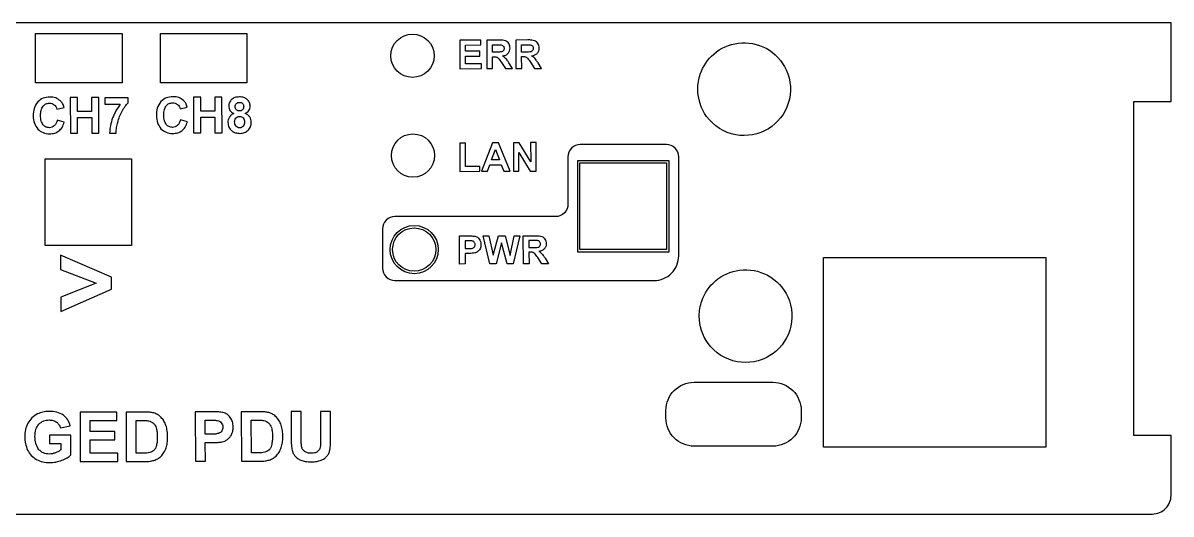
# Model space of a CAD drawing. Header units: millimetres. Extents: x -109 to 103, y 0 to 40.
# Drawn here: x 9.7 to 102.6, y 0.2 to 39.9 of the extents above; entities that cross this region are included whole.
import ezdxf

# ---------------------------------------------------------------- set-up
doc = ezdxf.new("R2010")
doc.units = ezdxf.units.MM
doc.layers.get('0').update_dxf_attribs({"linetype": 'CONTINUOUS'})

msp = doc.modelspace()

# ---------------------------------------------------------------- linework, layer by layer
for p, q in [((48.235, 38.517), (47.255, 38.514)), ((47.255, 38.514), (47.263, 36.21)), ((47.722, 38.126), (48.085, 38.127)), ((47.724, 37.541), (47.722, 38.126)), ((50.59, 38.525), (49.611, 38.522)), ((49.611, 38.522), (49.618, 36.218)), ((50.077, 38.134), (50.44, 38.135)), ((50.079, 37.549), (50.077, 38.134)), ((48.068, 37.542), (47.724, 37.541)), ((47.725, 37.173), (47.819, 37.174)), ((47.728, 36.212), (47.725, 37.173)), ((50.423, 37.55), (50.079, 37.549)), ((50.08, 37.181), (50.175, 37.182)), ((50.084, 36.22), (50.08, 37.181)), ((48.44, 36.715), (48.778, 36.215)), ((49.335, 36.217), (49.052, 36.666)), ((50.795, 36.723), (51.133, 36.223)), ((51.133, 36.223), (51.69, 36.225)), ((51.69, 36.225), (51.407, 36.674)), ((47.263, 36.21), (47.728, 36.212)), ((48.778, 36.215), (49.335, 36.217)), ((49.618, 36.218), (50.084, 36.22)), ((18.24, 33.845), (16.352, 33.84)), ((16.352, 33.84), (16.354, 33.327)), ((18.241, 33.444), (18.24, 33.845)), ((12.489, 32.936), (13.064, 33.076)), ((16.354, 33.327), (17.609, 33.33)), ((22.455, 32.963), (23.03, 33.102)), ((13.075, 31.869), (12.511, 32.047)), ((23.042, 31.896), (22.477, 32.073)), ((16.748, 31), (17.28, 31.002)), ((45.047, 22.681), (45.782, 22.683)), ((45.055, 20.413), (45.047, 22.681)), ((45.728, 22.299), (45.507, 22.299)), ((45.507, 22.299), (45.509, 21.655)), ((50.213, 22.698), (51.177, 22.701)), ((50.221, 20.43), (50.213, 22.698)), ((51.03, 22.317), (50.673, 22.316)), ((50.673, 22.316), (50.675, 21.741)), ((45.509, 21.655), (45.759, 21.656)), ((50.675, 21.741), (51.013, 21.742)), ((50.769, 21.379), (50.676, 21.379)), ((50.676, 21.379), (50.679, 20.432)), ((45.809, 21.271), (45.51, 21.27)), ((45.51, 21.27), (45.513, 20.414)), ((51.712, 20.435), (51.38, 20.928)), ((52.26, 20.437), (51.712, 20.435)), ((51.982, 20.879), (52.26, 20.437)), ((45.513, 20.414), (45.055, 20.413)), ((50.679, 20.432), (50.221, 20.43)), ((19.56, 8.448), (18.084, 8.444)), ((18.084, 8.444), (18.095, 4.444)), ((24.97, 8.464), (23.674, 8.46)), ((23.674, 8.46), (23.686, 4.46)), ((28.875, 8.475), (27.399, 8.471)), ((27.399, 8.471), (27.41, 4.471)), ((32.239, 8.485), (31.431, 8.482)), ((31.431, 8.482), (31.438, 6.349)), ((32.245, 6.318), (32.239, 8.485)), ((34.621, 8.491), (33.813, 8.489)), ((33.813, 8.489), (33.82, 6.276)), ((34.627, 6.391), (34.621, 8.491)), ((18.893, 7.769), (19.256, 7.77)), ((18.901, 5.12), (18.893, 7.769)), ((24.484, 7.785), (24.874, 7.787)), ((24.487, 6.65), (24.484, 7.785)), ((28.208, 7.796), (28.571, 7.797)), ((28.216, 5.147), (28.208, 7.796)), ((13.62, 6.575), (11.879, 6.57)), ((11.879, 6.57), (11.881, 5.896)), ((12.764, 7.17), (13.566, 7.323)), ((13.624, 4.982), (13.62, 6.575)), ((24.929, 6.652), (24.487, 6.65)), ((11.881, 5.896), (12.806, 5.899)), ((12.806, 5.899), (12.807, 5.391)), ((24.489, 5.971), (25.016, 5.972)), ((24.494, 4.462), (24.489, 5.971)), ((19.504, 5.122), (18.901, 5.12)), ((28.819, 5.149), (28.216, 5.147)), ((18.095, 4.444), (19.615, 4.448)), ((23.686, 4.46), (24.494, 4.462)), ((27.41, 4.471), (28.93, 4.475))]:
    msp.add_line(p, q)
for points in [[(-105.596, 32.55), (-105.596, 7.55), (-105.596, 6.55), (-108.596, 6.55), (-108.596, 1.7, 0.414214), (-107.096, 0.2), (101.118, 0.2, 0.414214), (102.618, 1.7), (102.618, 6.55), (99.618, 6.55), (99.618, 7.55), (99.618, 32.55), (99.618, 33.55), (102.618, 33.55), (102.618, 39.9), (-108.596, 39.9), (-108.596, 33.55), (-105.596, 33.55)], [(38.829, 20.08, 0.414214), (39.829, 19.08), (60.79, 19.08, 0.414214), (62.79, 21.08), (62.79, 29.08, 0.414214), (61.79, 30.08), (54.829, 30.08, 0.414214), (53.829, 29.08), (53.829, 25.247, -0.414214), (52.829, 24.247), (39.829, 24.247, 0.414214), (38.829, 23.247)], [(61.753, 7.968), (61.753, 8.568, -0.414214), (64.033, 10.848), (70.413, 10.848, -0.414214), (72.693, 8.568), (72.693, 7.968, -0.414214), (70.413, 5.688), (64.033, 5.688, -0.414214)]]:
    msp.add_lwpolyline(points, format="xyb", close=True)
for points in [[(10.761, 35.053), (10.761, 39.053), (17.761, 39.053), (17.761, 35.053)], [(20.861, 35.053), (20.861, 39.053), (27.861, 39.053), (27.861, 35.053)], [(45.548, 36.592), (45.546, 37.22), (46.702, 37.223), (46.701, 37.612), (45.544, 37.608), (45.543, 38.119), (46.786, 38.123), (46.785, 38.512), (45.076, 38.507), (45.084, 36.203), (46.836, 36.209), (46.835, 36.597)], [(13.57, 33.871), (13.579, 30.991), (14.16, 30.992), (14.157, 32.252), (15.296, 32.255), (15.3, 30.996), (15.881, 30.997), (15.873, 33.877), (15.291, 33.876), (15.295, 32.742), (14.155, 32.739), (14.152, 33.872)], [(24.118, 33.899), (23.537, 33.897), (23.545, 31.017), (24.127, 31.019), (24.123, 32.278), (25.263, 32.282), (25.266, 31.022), (25.848, 31.024), (25.839, 33.904), (25.258, 33.902), (25.261, 32.769), (24.122, 32.766)], [(45.078, 27.902), (46.7, 27.908), (46.699, 28.296), (45.542, 28.292), (45.536, 30.189), (45.071, 30.187)], [(48.21, 30.217), (47.718, 30.215), (46.829, 27.908), (47.322, 27.91), (47.511, 28.434), (48.431, 28.437), (48.634, 27.914), (49.14, 27.916)], [(49.85, 29.421), (50.784, 27.921), (51.251, 27.923), (51.243, 30.227), (50.811, 30.226), (50.816, 28.687), (49.868, 30.222), (49.415, 30.221), (49.423, 27.917), (49.855, 27.918)], [(18.53, 28.91), (18.53, 21.91), (11.53, 21.91), (11.53, 28.91)], [(48.281, 28.825), (47.652, 28.822), (47.96, 29.678)], [(54.629, 21.38), (54.629, 28.78), (61.99, 28.78), (61.99, 21.38)], [(61.79, 28.58), (61.79, 21.58), (54.79, 21.58), (54.79, 28.58)], [(47.52, 20.421), (46.971, 22.687), (47.44, 22.689), (47.787, 21.132), (48.197, 22.691), (48.741, 22.693), (49.144, 21.11), (49.487, 22.696), (49.948, 22.697), (49.405, 20.427), (48.919, 20.426), (48.462, 22.12), (48.017, 20.423)], [(16.904, 18.371), (16.901, 19.353), (12.778, 21.12), (12.782, 19.97), (15.658, 18.862), (12.789, 17.723), (12.793, 16.565)], [(74.5, 5.605), (74.5, 20.94), (92.482, 20.94), (92.482, 5.605)], [(15.177, 5.109), (15.173, 6.198), (17.182, 6.204), (17.18, 6.877), (15.171, 6.872), (15.169, 7.758), (17.327, 7.765), (17.325, 8.441), (14.359, 8.433), (14.371, 4.433), (17.413, 4.442), (17.411, 5.116)]]:
    msp.add_lwpolyline(points, close=True)
for centre, radius in [((41.25, 37.25), 1.75), ((41.29, 29.18), 1.75), ((41.39, 21.58), 1.95), ((41.39, 21.58), 1.75)]:
    msp.add_circle(centre, radius)
for points, knots in [([(48.085, 38.127), (48.142, 38.128), (48.198, 38.128), (48.319, 38.126), (48.363, 38.124), (48.424, 38.12)], [0, 0, 0, 0, 0.02359544, 0.02359544, 0.05032805, 0.05032805, 0.05032805, 0.05032805]), ([(48.771, 38.457), (48.699, 38.475), (48.523, 38.518), (48.341, 38.518), (48.235, 38.517)], [-0.0752787, -0.0752787, -0.0752787, -0.0752787, -0.04433618, 0, 0, 0, 0]), ([(48.424, 38.12), (48.458, 38.113), (48.491, 38.106), (48.55, 38.076), (48.573, 38.055), (48.6, 38.031)], [0, 0, 0, 0, 0.0141906, 0.0141906, 0.02845138, 0.02845138, 0.02845138, 0.02845138]), ([(49.04, 38.237), (49.004, 38.286), (48.933, 38.382), (48.825, 38.432), (48.771, 38.457)], [-0.04890564, -0.04890564, -0.04890564, -0.04890564, -0.02411314, 0, 0, 0, 0]), ([(49.142, 37.875), (49.138, 37.94), (49.13, 38.068), (49.07, 38.182), (49.04, 38.237)], [-0.05286836, -0.05286836, -0.05286836, -0.05286836, -0.02584775, 0, 0, 0, 0]), ([(50.44, 38.135), (50.497, 38.136), (50.553, 38.136), (50.674, 38.134), (50.718, 38.132), (50.78, 38.128)], [0, 0, 0, 0, 0.02359544, 0.02359544, 0.05032805, 0.05032805, 0.05032805, 0.05032805]), ([(51.127, 38.465), (51.054, 38.483), (50.878, 38.526), (50.697, 38.526), (50.59, 38.525)], [-0.0752787, -0.0752787, -0.0752787, -0.0752787, -0.04433618, 0, 0, 0, 0]), ([(50.78, 38.128), (50.813, 38.121), (50.846, 38.114), (50.905, 38.084), (50.928, 38.063), (50.955, 38.039)], [0, 0, 0, 0, 0.0141906, 0.0141906, 0.02845138, 0.02845138, 0.02845138, 0.02845138]), ([(51.395, 38.245), (51.359, 38.294), (51.288, 38.39), (51.18, 38.44), (51.127, 38.465)], [-0.04890564, -0.04890564, -0.04890564, -0.04890564, -0.02411314, 0, 0, 0, 0]), ([(51.497, 37.882), (51.493, 37.948), (51.485, 38.076), (51.425, 38.19), (51.395, 38.245)], [-0.05286836, -0.05286836, -0.05286836, -0.05286836, -0.02584775, 0, 0, 0, 0]), ([(64.33, 34.55), (64.33, 33.765), (64.584, 32.982), (65.605, 31.576), (66.469, 31.032), (68.305, 30.697), (69.262, 30.876), (70.801, 31.82), (71.385, 32.567), (71.932, 34.292), (71.873, 35.268), (71.157, 36.842), (70.574, 37.466), (69.173, 38.221), (68.371, 38.369), (66.877, 38.175), (66.184, 37.866), (65.132, 36.96), (64.748, 36.393), (64.399, 35.377), (64.33, 34.963), (64.33, 34.55)], [-2.345473, -2.345473, -2.345473, -2.345473, -2.111009, -2.111009, -1.826523, -1.826523, -1.553747, -1.553747, -1.287245, -1.287245, -1.013362, -1.013362, -0.770854, -0.770854, -0.538299, -0.538299, -0.320959, -0.320959, -0.123446, -0.123446, 0, 0, 0, 0]), ([(47.819, 37.174), (47.859, 37.174), (47.899, 37.174), (47.979, 37.166), (48.01, 37.159), (48.054, 37.149)], [0, 0, 0, 0, 0.0164825, 0.0164825, 0.03371475, 0.03371475, 0.03371475, 0.03371475]), ([(48.486, 37.572), (48.409, 37.559), (48.356, 37.55), (48.208, 37.541), (48.138, 37.542), (48.068, 37.542)], [0, 0, 0, 0, 0.03256665, 0.03256665, 0.0619016, 0.0619016, 0.0619016, 0.0619016]), ([(48.616, 37.67), (48.598, 37.648), (48.581, 37.626), (48.538, 37.594), (48.512, 37.583), (48.486, 37.572)], [0, 0, 0, 0, 0.0119465, 0.0119465, 0.02388879, 0.02388879, 0.02388879, 0.02388879]), ([(48.536, 37.231), (48.628, 37.249), (48.799, 37.281), (48.931, 37.394), (48.991, 37.446)], [-0.07095135, -0.07095135, -0.07095135, -0.07095135, -0.03261027, 0, 0, 0, 0]), ([(48.786, 37.039), (48.75, 37.074), (48.673, 37.147), (48.583, 37.202), (48.536, 37.231)], [-0.04390937, -0.04390937, -0.04390937, -0.04390937, -0.02302807, 0, 0, 0, 0]), ([(48.6, 38.031), (48.621, 38), (48.638, 37.974), (48.659, 37.911), (48.661, 37.877), (48.663, 37.843)], [0, 0, 0, 0, 0.01545024, 0.01545024, 0.03081286, 0.03081286, 0.03081286, 0.03081286]), ([(48.663, 37.843), (48.661, 37.812), (48.66, 37.782), (48.645, 37.724), (48.632, 37.699), (48.616, 37.67)], [0, 0, 0, 0, 0.01277843, 0.01277843, 0.02563173, 0.02563173, 0.02563173, 0.02563173]), ([(48.991, 37.446), (49.035, 37.507), (49.127, 37.635), (49.137, 37.793), (49.142, 37.875)], [-0.0642841, -0.0642841, -0.0642841, -0.0642841, -0.03330196, 0, 0, 0, 0]), ([(50.175, 37.182), (50.214, 37.182), (50.254, 37.182), (50.334, 37.174), (50.365, 37.167), (50.409, 37.157)], [0, 0, 0, 0, 0.01648251, 0.01648251, 0.03371478, 0.03371478, 0.03371478, 0.03371478]), ([(50.409, 37.157), (50.437, 37.144), (50.461, 37.134), (50.508, 37.101), (50.529, 37.081), (50.549, 37.061)], [0, 0, 0, 0, 0.01294161, 0.01294161, 0.02581672, 0.02581672, 0.02581672, 0.02581672]), ([(50.841, 37.58), (50.764, 37.567), (50.711, 37.558), (50.564, 37.549), (50.493, 37.55), (50.423, 37.55)], [0, 0, 0, 0, 0.03256665, 0.03256665, 0.0619016, 0.0619016, 0.0619016, 0.0619016]), ([(50.971, 37.678), (50.953, 37.656), (50.936, 37.634), (50.893, 37.602), (50.867, 37.591), (50.841, 37.58)], [0, 0, 0, 0, 0.0119465, 0.0119465, 0.02388879, 0.02388879, 0.02388879, 0.02388879]), ([(50.891, 37.239), (50.983, 37.257), (51.154, 37.289), (51.286, 37.402), (51.346, 37.454)], [-0.07095135, -0.07095135, -0.07095135, -0.07095135, -0.03261027, 0, 0, 0, 0]), ([(51.141, 37.047), (51.105, 37.082), (51.029, 37.155), (50.938, 37.21), (50.891, 37.239)], [-0.04390937, -0.04390937, -0.04390937, -0.04390937, -0.02302802, 0, 0, 0, 0]), ([(50.955, 38.039), (50.976, 38.008), (50.994, 37.982), (51.014, 37.919), (51.016, 37.885), (51.018, 37.851)], [0, 0, 0, 0, 0.01545024, 0.01545024, 0.03081287, 0.03081287, 0.03081287, 0.03081287]), ([(51.018, 37.851), (51.017, 37.82), (51.015, 37.79), (51, 37.732), (50.987, 37.707), (50.971, 37.678)], [0, 0, 0, 0, 0.01277843, 0.01277843, 0.02563173, 0.02563173, 0.02563173, 0.02563173]), ([(51.346, 37.454), (51.39, 37.515), (51.482, 37.643), (51.492, 37.801), (51.497, 37.882)], [-0.0642841, -0.0642841, -0.0642841, -0.0642841, -0.03330196, 0, 0, 0, 0]), ([(48.054, 37.149), (48.082, 37.136), (48.106, 37.126), (48.153, 37.093), (48.173, 37.073), (48.194, 37.053)], [0, 0, 0, 0, 0.01294161, 0.01294161, 0.02581672, 0.02581672, 0.02581672, 0.02581672]), ([(48.194, 37.053), (48.243, 36.992), (48.278, 36.95), (48.363, 36.832), (48.402, 36.774), (48.44, 36.715)], [0, 0, 0, 0, 0.03273996, 0.03273996, 0.06262191, 0.06262191, 0.06262191, 0.06262191]), ([(49.052, 36.666), (49.004, 36.743), (48.922, 36.873), (48.825, 36.991), (48.786, 37.039)], [-0.06371156, -0.06371156, -0.06371156, -0.06371156, -0.02585769, 0, 0, 0, 0]), ([(50.549, 37.061), (50.599, 37), (50.633, 36.958), (50.718, 36.84), (50.757, 36.782), (50.795, 36.723)], [0, 0, 0, 0, 0.03273996, 0.03273996, 0.06262191, 0.06262191, 0.06262191, 0.06262191]), ([(51.407, 36.674), (51.359, 36.751), (51.278, 36.881), (51.18, 36.999), (51.141, 37.047)], [-0.06371156, -0.06371156, -0.06371156, -0.06371156, -0.02585769, 0, 0, 0, 0]), ([(10.933, 33.514), (10.804, 33.33), (10.701, 33.182), (10.583, 32.805), (10.574, 32.601), (10.565, 32.397)], [0, 0, 0, 0, 0.0750986, 0.0750986, 0.149436, 0.149436, 0.149436, 0.149436]), ([(12.768, 33.605), (12.646, 33.696), (12.391, 33.885), (12.074, 33.905), (11.908, 33.915)], [-0.1034765, -0.1034765, -0.1034765, -0.1034765, -0.0539088, 0, 0, 0, 0]), ([(13.064, 33.076), (13.03, 33.181), (12.966, 33.378), (12.83, 33.533), (12.768, 33.605)], [-0.06803724, -0.06803724, -0.06803724, -0.06803724, -0.03145536, 0, 0, 0, 0]), ([(17.768, 32.783), (17.843, 32.913), (17.979, 33.149), (18.16, 33.353), (18.241, 33.444)], [-0.09059656, -0.09059656, -0.09059656, -0.09059656, -0.04066485, 0, 0, 0, 0]), ([(20.9, 33.541), (20.771, 33.356), (20.668, 33.208), (20.549, 32.832), (20.54, 32.628), (20.532, 32.423)], [0, 0, 0, 0, 0.0750985, 0.0750985, 0.1494359, 0.1494359, 0.1494359, 0.1494359]), ([(21.557, 33.386), (21.558, 33.387), (21.559, 33.387), (21.647, 33.426), (21.747, 33.435), (21.847, 33.445)], [0.03375093, 0.03375093, 0.03375093, 0.03375093, 0.03425298, 0.03425298, 0.06849167, 0.06849167, 0.06849167, 0.06849167]), ([(21.847, 33.445), (21.92, 33.44), (22.063, 33.431), (22.183, 33.354), (22.241, 33.316)], [-0.04677441, -0.04677441, -0.04677441, -0.04677441, -0.02268421, 0, 0, 0, 0]), ([(22.734, 33.632), (22.612, 33.722), (22.358, 33.912), (22.04, 33.931), (21.875, 33.942)], [-0.1034765, -0.1034765, -0.1034765, -0.1034765, -0.0539088, 0, 0, 0, 0]), ([(23.03, 33.102), (22.996, 33.208), (22.932, 33.404), (22.797, 33.56), (22.734, 33.632)], [-0.06803735, -0.06803735, -0.06803735, -0.06803735, -0.03145565, 0, 0, 0, 0]), ([(27.248, 33.92), (27.121, 33.914), (26.888, 33.903), (26.697, 33.769), (26.609, 33.708)], [-0.07617102, -0.07617102, -0.07617102, -0.07617102, -0.03496372, 0, 0, 0, 0]), ([(27.002, 33.387), (27.042, 33.418), (27.076, 33.445), (27.161, 33.476), (27.208, 33.479), (27.255, 33.482)], [0, 0, 0, 0, 0.01691341, 0.01691341, 0.03375192, 0.03375192, 0.03375192, 0.03375192]), ([(27.886, 33.712), (27.798, 33.772), (27.607, 33.905), (27.374, 33.915), (27.248, 33.92)], [-0.07594715, -0.07594715, -0.07594715, -0.07594715, -0.04093637, 0, 0, 0, 0]), ([(27.255, 33.482), (27.301, 33.479), (27.347, 33.476), (27.43, 33.446), (27.463, 33.419), (27.502, 33.389)], [0, 0, 0, 0, 0.0153481, 0.0153481, 0.03074581, 0.03074581, 0.03074581, 0.03074581]), ([(28.114, 33.18), (28.105, 33.281), (28.096, 33.382), (28.058, 33.472), (28.057, 33.473), (28.057, 33.474)], [0, 0, 0, 0, 0.0338441, 0.0338441, 0.03423605, 0.03423605, 0.03423605, 0.03423605]), ([(11.164, 32.441), (11.166, 32.575), (11.168, 32.708), (11.229, 32.962), (11.285, 33.056), (11.361, 33.187)], [0, 0, 0, 0, 0.04441997, 0.04441997, 0.09021317, 0.09021317, 0.09021317, 0.09021317]), ([(11.88, 33.418), (11.952, 33.414), (12.023, 33.409), (12.155, 33.367), (12.212, 33.33), (12.275, 33.289)], [0, 0, 0, 0, 0.0238328, 0.0238328, 0.04770622, 0.04770622, 0.04770622, 0.04770622]), ([(12.275, 33.289), (12.324, 33.241), (12.427, 33.143), (12.468, 33.006), (12.489, 32.936)], [-0.04656697, -0.04656697, -0.04656697, -0.04656697, -0.02392545, 0, 0, 0, 0]), ([(17.609, 33.33), (17.486, 33.16), (17.236, 32.814), (17.073, 32.419), (16.991, 32.219)], [-0.1417995, -0.1417995, -0.1417995, -0.1417995, -0.071966, 0, 0, 0, 0]), ([(17.402, 31.867), (17.449, 32.026), (17.541, 32.343), (17.693, 32.637), (17.768, 32.783)], [-0.1097691, -0.1097691, -0.1097691, -0.1097691, -0.0546857, 0, 0, 0, 0]), ([(21.131, 32.468), (21.133, 32.62), (21.136, 32.887), (21.27, 33.115), (21.328, 33.213)], [-0.08693866, -0.08693866, -0.08693866, -0.08693866, -0.03735139, 0, 0, 0, 0]), ([(22.241, 33.316), (22.291, 33.268), (22.393, 33.169), (22.434, 33.033), (22.455, 32.963)], [-0.04656697, -0.04656697, -0.04656697, -0.04656697, -0.02392545, 0, 0, 0, 0]), ([(26.386, 33.175), (26.39, 33.114), (26.394, 33.052), (26.427, 32.937), (26.455, 32.883), (26.484, 32.828)], [0, 0, 0, 0, 0.02045313, 0.02045313, 0.04090696, 0.04090696, 0.04090696, 0.04090696]), ([(26.796, 32.581), (26.72, 32.543), (26.574, 32.471), (26.477, 32.34), (26.431, 32.278)], [-0.05333239, -0.05333239, -0.05333239, -0.05333239, -0.02540126, 0, 0, 0, 0]), ([(26.484, 32.828), (26.523, 32.778), (26.607, 32.67), (26.731, 32.612), (26.796, 32.581)], [-0.04481666, -0.04481666, -0.04481666, -0.04481666, -0.02375519, 0, 0, 0, 0]), ([(26.908, 33.137), (26.911, 33.184), (26.914, 33.23), (26.945, 33.314), (26.971, 33.348), (27.002, 33.387)], [0, 0, 0, 0, 0.01552856, 0.01552856, 0.03110879, 0.03110879, 0.03110879, 0.03110879]), ([(27.002, 32.88), (26.971, 32.921), (26.944, 32.955), (26.914, 33.041), (26.911, 33.089), (26.908, 33.137)], [0, 0, 0, 0, 0.01737177, 0.01737177, 0.03461829, 0.03461829, 0.03461829, 0.03461829]), ([(27.251, 32.788), (27.205, 32.791), (27.159, 32.794), (27.075, 32.824), (27.042, 32.85), (27.002, 32.88)], [0, 0, 0, 0, 0.01542505, 0.01542505, 0.03091197, 0.03091197, 0.03091197, 0.03091197]), ([(27.502, 32.882), (27.463, 32.852), (27.429, 32.825), (27.345, 32.795), (27.298, 32.791), (27.251, 32.788)], [0, 0, 0, 0, 0.01672905, 0.01672905, 0.03338988, 0.03338988, 0.03338988, 0.03338988]), ([(27.502, 33.389), (27.533, 33.35), (27.559, 33.317), (27.59, 33.234), (27.593, 33.187), (27.596, 33.141)], [0, 0, 0, 0, 0.01653244, 0.01653244, 0.03300261, 0.03300261, 0.03300261, 0.03300261]), ([(27.596, 33.141), (27.593, 33.093), (27.591, 33.045), (27.56, 32.958), (27.534, 32.924), (27.502, 32.882)], [0, 0, 0, 0, 0.01602271, 0.01602271, 0.03215189, 0.03215189, 0.03215189, 0.03215189]), ([(27.719, 32.583), (27.778, 32.613), (27.893, 32.672), (27.973, 32.774), (28.011, 32.823)], [-0.04241316, -0.04241316, -0.04241316, -0.04241316, -0.02068715, 0, 0, 0, 0]), ([(28.085, 32.304), (28.037, 32.362), (27.937, 32.483), (27.794, 32.549), (27.719, 32.583)], [-0.05171646, -0.05171646, -0.05171646, -0.05171646, -0.02687521, 0, 0, 0, 0]), ([(28.011, 32.823), (28.042, 32.878), (28.103, 32.989), (28.111, 33.115), (28.114, 33.18)], [-0.04174189, -0.04174189, -0.04174189, -0.04174189, -0.02123476, 0, 0, 0, 0]), ([(10.565, 32.397), (10.577, 32.187), (10.599, 31.793), (10.83, 31.475), (10.938, 31.326)], [-0.1283369, -0.1283369, -0.1283369, -0.1283369, -0.0600313, 0, 0, 0, 0]), ([(11.363, 31.664), (11.306, 31.765), (11.17, 32.005), (11.166, 32.282), (11.164, 32.441)], [-0.09041333, -0.09041333, -0.09041333, -0.09041333, -0.05223676, 0, 0, 0, 0]), ([(12.273, 31.582), (12.212, 31.538), (12.154, 31.495), (12.021, 31.446), (11.948, 31.44), (11.874, 31.434)], [0, 0, 0, 0, 0.02505738, 0.02505738, 0.05010876, 0.05010876, 0.05010876, 0.05010876]), ([(12.511, 32.047), (12.489, 31.96), (12.466, 31.873), (12.388, 31.716), (12.338, 31.658), (12.273, 31.582)], [0, 0, 0, 0, 0.02982897, 0.02982897, 0.06015403, 0.06015403, 0.06015403, 0.06015403]), ([(12.646, 31.168), (12.74, 31.259), (12.943, 31.456), (13.029, 31.725), (13.075, 31.869)], [-0.092646, -0.092646, -0.092646, -0.092646, -0.04951428, 0, 0, 0, 0]), ([(16.991, 32.219), (16.923, 32.015), (16.791, 31.619), (16.762, 31.203), (16.748, 31)], [-0.1385714, -0.1385714, -0.1385714, -0.1385714, -0.0674433, 0, 0, 0, 0]), ([(17.28, 31.002), (17.287, 31.162), (17.292, 31.293), (17.334, 31.582), (17.368, 31.725), (17.402, 31.867)], [0, 0, 0, 0, 0.0535601, 0.0535601, 0.1066806, 0.1066806, 0.1066806, 0.1066806]), ([(20.532, 32.423), (20.543, 32.213), (20.565, 31.82), (20.796, 31.501), (20.904, 31.353)], [-0.1283373, -0.1283373, -0.1283373, -0.1283373, -0.0600318, 0, 0, 0, 0]), ([(21.329, 31.691), (21.272, 31.792), (21.136, 32.031), (21.133, 32.308), (21.131, 32.468)], [-0.09041333, -0.09041333, -0.09041333, -0.09041333, -0.05223676, 0, 0, 0, 0]), ([(22.239, 31.609), (22.179, 31.564), (22.121, 31.522), (21.988, 31.472), (21.914, 31.466), (21.841, 31.46)], [0, 0, 0, 0, 0.02505738, 0.02505738, 0.05010876, 0.05010876, 0.05010876, 0.05010876]), ([(22.477, 32.073), (22.453, 31.978), (22.408, 31.805), (22.292, 31.67), (22.239, 31.609)], [-0.05868631, -0.05868631, -0.05868631, -0.05868631, -0.02641221, 0, 0, 0, 0]), ([(22.613, 31.194), (22.707, 31.286), (22.91, 31.482), (22.996, 31.752), (23.042, 31.896)], [-0.092646, -0.092646, -0.092646, -0.092646, -0.04951428, 0, 0, 0, 0]), ([(26.431, 32.278), (26.397, 32.21), (26.364, 32.143), (26.326, 32), (26.321, 31.924), (26.317, 31.849)], [0, 0, 0, 0, 0.02557843, 0.02557843, 0.05115404, 0.05115404, 0.05115404, 0.05115404]), ([(26.317, 31.849), (26.329, 31.719), (26.34, 31.588), (26.393, 31.475), (26.394, 31.472), (26.395, 31.47)], [0, 0, 0, 0, 0.04351809, 0.04351809, 0.04449095, 0.04449095, 0.04449095, 0.04449095]), ([(26.861, 31.903), (26.865, 31.959), (26.869, 32.012), (26.902, 32.113), (26.931, 32.159), (26.959, 32.206)], [0, 0, 0, 0, 0.01862798, 0.01862798, 0.0372498, 0.0372498, 0.0372498, 0.0372498]), ([(26.979, 31.548), (26.938, 31.607), (26.905, 31.654), (26.867, 31.773), (26.864, 31.838), (26.861, 31.903)], [0, 0, 0, 0, 0.02383766, 0.02383766, 0.04744077, 0.04744077, 0.04744077, 0.04744077]), ([(26.959, 32.206), (27.003, 32.252), (27.041, 32.292), (27.142, 32.337), (27.201, 32.342), (27.26, 32.346)], [0, 0, 0, 0, 0.02126301, 0.02126301, 0.04243147, 0.04243147, 0.04243147, 0.04243147]), ([(27.26, 32.346), (27.315, 32.342), (27.37, 32.337), (27.467, 32.297), (27.507, 32.261), (27.549, 32.224)], [0, 0, 0, 0, 0.01834927, 0.01834927, 0.03670382, 0.03670382, 0.03670382, 0.03670382]), ([(27.549, 32.224), (27.587, 32.172), (27.62, 32.128), (27.657, 32.019), (27.661, 31.959), (27.664, 31.9)], [0, 0, 0, 0, 0.02151999, 0.02151999, 0.04293391, 0.04293391, 0.04293391, 0.04293391]), ([(27.664, 31.9), (27.662, 31.835), (27.66, 31.771), (27.624, 31.651), (27.593, 31.604), (27.553, 31.545)], [0, 0, 0, 0, 0.02152188, 0.02152188, 0.04334671, 0.04334671, 0.04334671, 0.04334671]), ([(28.211, 31.878), (28.206, 31.955), (28.196, 32.107), (28.121, 32.239), (28.085, 32.304)], [-0.04992617, -0.04992617, -0.04992617, -0.04992617, -0.02442354, 0, 0, 0, 0]), ([(28.148, 31.516), (28.149, 31.519), (28.151, 31.523), (28.193, 31.635), (28.202, 31.756), (28.211, 31.878)], [0.0413555, 0.0413555, 0.0413555, 0.0413555, 0.04270824, 0.04270824, 0.08533602, 0.08533602, 0.08533602, 0.08533602]), ([(11.874, 31.434), (11.776, 31.443), (11.677, 31.452), (11.591, 31.49), (11.59, 31.491), (11.589, 31.491)], [0, 0, 0, 0, 0.03300077, 0.03300077, 0.03332256, 0.03332256, 0.03332256, 0.03332256]), ([(11.882, 30.937), (12.026, 30.944), (12.301, 30.959), (12.535, 31.101), (12.646, 31.168)], [-0.08996525, -0.08996525, -0.08996525, -0.08996525, -0.04252501, 0, 0, 0, 0]), ([(21.848, 30.963), (21.993, 30.971), (22.267, 30.986), (22.502, 31.127), (22.613, 31.194)], [-0.08996529, -0.08996529, -0.08996529, -0.08996529, -0.04252459, 0, 0, 0, 0]), ([(26.627, 31.181), (26.723, 31.122), (26.923, 30.996), (27.159, 30.984), (27.282, 30.977)], [-0.07734071, -0.07734071, -0.07734071, -0.07734071, -0.04040922, 0, 0, 0, 0]), ([(27.271, 31.421), (27.215, 31.426), (27.16, 31.431), (27.062, 31.473), (27.021, 31.51), (26.979, 31.548)], [0, 0, 0, 0, 0.01863337, 0.01863337, 0.03726704, 0.03726704, 0.03726704, 0.03726704]), ([(27.553, 31.545), (27.513, 31.508), (27.473, 31.472), (27.379, 31.431), (27.325, 31.426), (27.271, 31.421)], [0, 0, 0, 0, 0.0183193, 0.0183193, 0.03663629, 0.03663629, 0.03663629, 0.03663629]), ([(27.282, 30.977), (27.414, 30.986), (27.665, 31.002), (27.863, 31.156), (27.958, 31.229)], [-0.08177565, -0.08177565, -0.08177565, -0.08177565, -0.03894627, 0, 0, 0, 0]), ([(46.057, 22.285), (45.995, 22.292), (45.953, 22.296), (45.838, 22.3), (45.783, 22.3), (45.728, 22.299)], [-0.05311457, -0.05311457, -0.05311457, -0.05311457, -0.02550047, -0.02550047, 0, 0, 0, 0]), ([(45.782, 22.683), (45.898, 22.684), (46.08, 22.686), (46.261, 22.661), (46.327, 22.651)], [0, 0, 0, 0, 0.05325631, 0.0843053, 0.0843053, 0.0843053, 0.0843053]), ([(46.327, 22.651), (46.39, 22.629), (46.518, 22.583), (46.608, 22.482), (46.654, 22.43)], [0, 0, 0, 0, 0.03033209, 0.06180322, 0.06180322, 0.06180322, 0.06180322]), ([(46.654, 22.43), (46.693, 22.367), (46.775, 22.231), (46.783, 22.073), (46.787, 21.989)], [0, 0, 0, 0, 0.03384625, 0.07211464, 0.07211464, 0.07211464, 0.07211464]), ([(51.364, 22.311), (51.303, 22.314), (51.26, 22.316), (51.141, 22.318), (51.086, 22.318), (51.03, 22.317)], [-0.0550464, -0.0550464, -0.0550464, -0.0550464, -0.02580755, -0.02580755, 0, 0, 0, 0]), ([(51.177, 22.701), (51.282, 22.702), (51.461, 22.702), (51.634, 22.66), (51.706, 22.642)], [0, 0, 0, 0, 0.04849279, 0.08233619, 0.08233619, 0.08233619, 0.08233619]), ([(51.537, 22.222), (51.51, 22.247), (51.488, 22.267), (51.43, 22.296), (51.397, 22.303), (51.364, 22.311)], [-0.03111845, -0.03111845, -0.03111845, -0.03111845, -0.01552084, -0.01552084, 0, 0, 0, 0]), ([(51.706, 22.642), (51.758, 22.618), (51.865, 22.568), (51.935, 22.474), (51.97, 22.426)], [0, 0, 0, 0, 0.02637375, 0.05349046, 0.05349046, 0.05349046, 0.05349046]), ([(51.97, 22.426), (51.999, 22.371), (52.059, 22.259), (52.066, 22.133), (52.07, 22.069)], [0, 0, 0, 0, 0.02827092, 0.05782477, 0.05782477, 0.05782477, 0.05782477]), ([(45.759, 21.656), (45.821, 21.656), (45.882, 21.655), (46.007, 21.666), (46.054, 21.677), (46.121, 21.693)], [-0.06188998, -0.06188998, -0.06188998, -0.06188998, -0.03209924, -0.03209924, 0, 0, 0, 0]), ([(46.242, 22.185), (46.215, 22.21), (46.189, 22.234), (46.127, 22.267), (46.092, 22.276), (46.057, 22.285)], [-0.03342598, -0.03342598, -0.03342598, -0.03342598, -0.01671078, -0.01671078, 0, 0, 0, 0]), ([(46.121, 21.693), (46.149, 21.706), (46.178, 21.719), (46.225, 21.756), (46.244, 21.78), (46.264, 21.805)], [-0.02962053, -0.02962053, -0.02962053, -0.02962053, -0.01481455, -0.01481455, 0, 0, 0, 0]), ([(46.315, 21.981), (46.313, 22.019), (46.31, 22.056), (46.286, 22.124), (46.265, 22.153), (46.242, 22.185)], [-0.03685003, -0.03685003, -0.03685003, -0.03685003, -0.0184479, -0.0184479, 0, 0, 0, 0]), ([(46.264, 21.805), (46.28, 21.833), (46.295, 21.859), (46.312, 21.918), (46.314, 21.95), (46.315, 21.981)], [-0.02914607, -0.02914607, -0.02914607, -0.02914607, -0.01456485, -0.01456485, 0, 0, 0, 0]), ([(46.521, 21.413), (46.482, 21.389), (46.409, 21.341), (46.324, 21.317), (46.284, 21.305)], [0, 0, 0, 0, 0.02094721, 0.04042567, 0.04042567, 0.04042567, 0.04042567]), ([(46.713, 21.637), (46.686, 21.593), (46.636, 21.507), (46.558, 21.444), (46.521, 21.413)], [0, 0, 0, 0, 0.02368111, 0.04586571, 0.04586571, 0.04586571, 0.04586571]), ([(46.787, 21.989), (46.785, 21.924), (46.781, 21.802), (46.734, 21.69), (46.713, 21.637)], [0, 0, 0, 0, 0.02980787, 0.0558607, 0.0558607, 0.0558607, 0.0558607]), ([(50.999, 21.354), (50.956, 21.364), (50.925, 21.371), (50.846, 21.379), (50.808, 21.379), (50.769, 21.379)], [-0.0368755, -0.0368755, -0.0368755, -0.0368755, -0.01802773, -0.01802773, 0, 0, 0, 0]), ([(51.013, 21.742), (51.082, 21.741), (51.151, 21.741), (51.296, 21.749), (51.349, 21.758), (51.425, 21.771)], [-0.06770496, -0.06770496, -0.06770496, -0.06770496, -0.03561982, -0.03561982, 0, 0, 0, 0]), ([(51.425, 21.771), (51.45, 21.782), (51.475, 21.792), (51.518, 21.824), (51.535, 21.845), (51.553, 21.867)], [-0.02612807, -0.02612807, -0.02612807, -0.02612807, -0.01306634, -0.01306634, 0, 0, 0, 0]), ([(51.922, 21.647), (51.862, 21.596), (51.733, 21.485), (51.565, 21.453), (51.474, 21.435)], [0, 0, 0, 0, 0.03566743, 0.07760311, 0.07760311, 0.07760311, 0.07760311]), ([(51.474, 21.435), (51.52, 21.407), (51.609, 21.353), (51.684, 21.28), (51.72, 21.246)], [0, 0, 0, 0, 0.02518699, 0.04802595, 0.04802595, 0.04802595, 0.04802595]), ([(51.599, 22.038), (51.597, 22.071), (51.595, 22.105), (51.575, 22.167), (51.558, 22.192), (51.537, 22.222)], [-0.03370158, -0.03370158, -0.03370158, -0.03370158, -0.01689871, -0.01689871, 0, 0, 0, 0]), ([(51.553, 21.867), (51.568, 21.896), (51.581, 21.92), (51.596, 21.977), (51.597, 22.007), (51.599, 22.038)], [-0.02803469, -0.02803469, -0.02803469, -0.02803469, -0.0139764, -0.0139764, 0, 0, 0, 0]), ([(52.07, 22.069), (52.065, 21.988), (52.056, 21.833), (51.965, 21.707), (51.922, 21.647)], [0, 0, 0, 0, 0.03642409, 0.07031079, 0.07031079, 0.07031079, 0.07031079]), ([(46.284, 21.305), (46.217, 21.295), (46.059, 21.273), (45.9, 21.271), (45.809, 21.271)], [0, 0, 0, 0, 0.03120452, 0.07354058, 0.07354058, 0.07354058, 0.07354058]), ([(51.137, 21.26), (51.117, 21.28), (51.097, 21.3), (51.051, 21.331), (51.027, 21.342), (50.999, 21.354)], [-0.02823715, -0.02823715, -0.02823715, -0.02823715, -0.01415495, -0.01415495, 0, 0, 0, 0]), ([(51.38, 20.928), (51.342, 20.985), (51.304, 21.042), (51.22, 21.159), (51.186, 21.2), (51.137, 21.26)], [-0.06849263, -0.06849263, -0.06849263, -0.06849263, -0.0358093, -0.0358093, 0, 0, 0, 0]), ([(51.72, 21.246), (51.759, 21.199), (51.854, 21.082), (51.934, 20.955), (51.982, 20.879)], [0, 0, 0, 0, 0.02828189, 0.06968448, 0.06968448, 0.06968448, 0.06968448]), ([(64.45, 16.2), (64.45, 15.415), (64.704, 14.632), (65.725, 13.226), (66.589, 12.682), (68.425, 12.347), (69.382, 12.526), (70.921, 13.47), (71.505, 14.217), (72.052, 15.942), (71.993, 16.918), (71.277, 18.492), (70.694, 19.116), (69.293, 19.871), (68.491, 20.019), (66.997, 19.825), (66.304, 19.516), (65.252, 18.61), (64.868, 18.043), (64.519, 17.027), (64.45, 16.613), (64.45, 16.2)], [-2.345473, -2.345473, -2.345473, -2.345473, -2.111009, -2.111009, -1.826523, -1.826523, -1.553747, -1.553747, -1.287245, -1.287245, -1.013362, -1.013362, -0.770854, -0.770854, -0.538299, -0.538299, -0.320959, -0.320959, -0.123446, -0.123446, 0, 0, 0, 0]), ([(11.86, 8.494), (11.682, 8.488), (11.351, 8.476), (11.045, 8.35), (10.903, 8.292)], [-0.09851718, -0.09851718, -0.09851718, -0.09851718, -0.04569016, 0, 0, 0, 0]), ([(13.024, 8.185), (12.822, 8.296), (12.666, 8.383), (12.274, 8.482), (12.067, 8.488), (11.86, 8.494)], [0, 0, 0, 0, 0.069216, 0.069216, 0.1374054, 0.1374054, 0.1374054, 0.1374054]), ([(20.321, 8.374), (20.214, 8.395), (19.963, 8.447), (19.707, 8.447), (19.56, 8.448)], [-0.076674, -0.076674, -0.076674, -0.076674, -0.04403872, 0, 0, 0, 0]), ([(20.925, 8.007), (20.837, 8.088), (20.66, 8.251), (20.434, 8.333), (20.321, 8.374)], [-0.07129616, -0.07129616, -0.07129616, -0.07129616, -0.03570344, 0, 0, 0, 0]), ([(25.931, 8.406), (25.814, 8.423), (25.496, 8.469), (25.174, 8.466), (24.97, 8.464)], [-0.09634885, -0.09634885, -0.09634885, -0.09634885, -0.06086436, 0, 0, 0, 0]), ([(26.508, 8.016), (26.427, 8.108), (26.267, 8.287), (26.042, 8.367), (25.931, 8.406)], [-0.07063244, -0.07063244, -0.07063244, -0.07063244, -0.03466505, 0, 0, 0, 0]), ([(29.636, 8.401), (29.53, 8.422), (29.279, 8.474), (29.022, 8.474), (28.875, 8.475)], [-0.07667448, -0.07667448, -0.07667448, -0.07667448, -0.0440392, 0, 0, 0, 0]), ([(30.24, 8.034), (30.152, 8.115), (29.976, 8.278), (29.75, 8.36), (29.636, 8.401)], [-0.07129529, -0.07129529, -0.07129529, -0.07129529, -0.03570257, 0, 0, 0, 0]), ([(10.138, 7.545), (10.062, 7.374), (9.905, 7.02), (9.888, 6.633), (9.879, 6.433)], [-0.1149971, -0.1149971, -0.1149971, -0.1149971, -0.0593663, 0, 0, 0, 0]), ([(10.903, 8.292), (10.746, 8.197), (10.59, 8.102), (10.335, 7.853), (10.238, 7.701), (10.138, 7.545)], [0, 0, 0, 0, 0.0548835, 0.0548835, 0.1097731, 0.1097731, 0.1097731, 0.1097731]), ([(10.711, 6.469), (10.718, 6.668), (10.729, 7.031), (10.93, 7.33), (11.021, 7.465)], [-0.1062498, -0.1062498, -0.1062498, -0.1062498, -0.0478128, 0, 0, 0, 0]), ([(11.387, 7.718), (11.393, 7.721), (11.398, 7.723), (11.545, 7.78), (11.703, 7.792), (11.862, 7.803)], [0.04868039, 0.04868039, 0.04868039, 0.04868039, 0.05074456, 0.05074456, 0.10133424, 0.10133424, 0.10133424, 0.10133424]), ([(11.862, 7.803), (11.971, 7.798), (12.179, 7.788), (12.359, 7.684), (12.445, 7.635)], [-0.06148858, -0.06148858, -0.06148858, -0.06148858, -0.02918025, 0, 0, 0, 0]), ([(12.445, 7.635), (12.517, 7.572), (12.663, 7.445), (12.73, 7.263), (12.764, 7.17)], [-0.05716319, -0.05716319, -0.05716319, -0.05716319, -0.02904014, 0, 0, 0, 0]), ([(13.566, 7.323), (13.514, 7.495), (13.414, 7.833), (13.152, 8.069), (13.024, 8.185)], [-0.1035493, -0.1035493, -0.1035493, -0.1035493, -0.050684, 0, 0, 0, 0]), ([(19.256, 7.77), (19.367, 7.771), (19.478, 7.772), (19.708, 7.761), (19.794, 7.75), (19.919, 7.734)], [0, 0, 0, 0, 0.03329452, 0.03329452, 0.06921537, 0.06921537, 0.06921537, 0.06921537]), ([(19.919, 7.734), (19.988, 7.716), (20.057, 7.697), (20.182, 7.635), (20.235, 7.594), (20.294, 7.547)], [0, 0, 0, 0, 0.02138559, 0.02138559, 0.04282109, 0.04282109, 0.04282109, 0.04282109]), ([(20.294, 7.547), (20.349, 7.484), (20.395, 7.433), (20.471, 7.303), (20.497, 7.232), (20.524, 7.16)], [0, 0, 0, 0, 0.02506781, 0.02506781, 0.04994266, 0.04994266, 0.04994266, 0.04994266]), ([(21.309, 7.36), (21.261, 7.482), (21.168, 7.718), (21.005, 7.912), (20.925, 8.007)], [-0.07566748, -0.07566748, -0.07566748, -0.07566748, -0.0368079, 0, 0, 0, 0]), ([(24.874, 7.787), (24.971, 7.787), (25.068, 7.788), (25.27, 7.78), (25.346, 7.772), (25.455, 7.761)], [0, 0, 0, 0, 0.02914342, 0.02914342, 0.06070237, 0.06070237, 0.06070237, 0.06070237]), ([(25.455, 7.761), (25.517, 7.745), (25.579, 7.73), (25.687, 7.671), (25.733, 7.629), (25.781, 7.585)], [0, 0, 0, 0, 0.01909803, 0.01909803, 0.03820111, 0.03820111, 0.03820111, 0.03820111]), ([(25.781, 7.585), (25.822, 7.528), (25.858, 7.478), (25.901, 7.357), (25.905, 7.291), (25.91, 7.225)], [0, 0, 0, 0, 0.0210833, 0.0210833, 0.04211429, 0.04211429, 0.04211429, 0.04211429]), ([(26.742, 7.238), (26.735, 7.386), (26.72, 7.666), (26.576, 7.904), (26.508, 8.016)], [-0.0824166, -0.0824166, -0.0824166, -0.0824166, -0.03868129, 0, 0, 0, 0]), ([(28.571, 7.797), (28.682, 7.798), (28.793, 7.799), (29.023, 7.788), (29.109, 7.777), (29.234, 7.761)], [0, 0, 0, 0, 0.03329453, 0.03329453, 0.06921564, 0.06921564, 0.06921564, 0.06921564]), ([(29.234, 7.761), (29.303, 7.743), (29.372, 7.724), (29.497, 7.662), (29.55, 7.621), (29.609, 7.574)], [0, 0, 0, 0, 0.02138559, 0.02138559, 0.04282109, 0.04282109, 0.04282109, 0.04282109]), ([(29.609, 7.574), (29.664, 7.511), (29.71, 7.46), (29.786, 7.33), (29.812, 7.259), (29.839, 7.187)], [0, 0, 0, 0, 0.02506789, 0.02506789, 0.0499429, 0.0499429, 0.0499429, 0.0499429]), ([(30.624, 7.387), (30.576, 7.509), (30.483, 7.745), (30.32, 7.939), (30.24, 8.034)], [-0.07566787, -0.07566787, -0.07566787, -0.07566787, -0.0368079, 0, 0, 0, 0]), ([(20.524, 7.16), (20.556, 7.027), (20.579, 6.93), (20.605, 6.689), (20.607, 6.568), (20.608, 6.448)], [0, 0, 0, 0, 0.04109724, 0.04109724, 0.08094215, 0.08094215, 0.08094215, 0.08094215]), ([(21.443, 6.415), (21.439, 6.589), (21.432, 6.909), (21.348, 7.218), (21.309, 7.36)], [-0.09575911, -0.09575911, -0.09575911, -0.09575911, -0.0439162, 0, 0, 0, 0]), ([(25.568, 6.716), (25.448, 6.689), (25.366, 6.67), (25.145, 6.651), (25.037, 6.651), (24.929, 6.652)], [0, 0, 0, 0, 0.03668506, 0.03668506, 0.07073186, 0.07073186, 0.07073186, 0.07073186]), ([(25.819, 6.913), (25.784, 6.869), (25.751, 6.828), (25.667, 6.763), (25.617, 6.739), (25.568, 6.716)], [0, 0, 0, 0, 0.01693127, 0.01693127, 0.03385273, 0.03385273, 0.03385273, 0.03385273]), ([(25.91, 7.225), (25.907, 7.169), (25.904, 7.114), (25.874, 7.01), (25.848, 6.964), (25.819, 6.913)], [0, 0, 0, 0, 0.01664557, 0.01664557, 0.03330985, 0.03330985, 0.03330985, 0.03330985]), ([(26.272, 6.223), (26.338, 6.277), (26.475, 6.388), (26.564, 6.54), (26.61, 6.618)], [-0.05241783, -0.05241783, -0.05241783, -0.05241783, -0.02706407, 0, 0, 0, 0]), ([(26.61, 6.618), (26.649, 6.711), (26.732, 6.909), (26.738, 7.123), (26.742, 7.238)], [-0.06384092, -0.06384092, -0.06384092, -0.06384092, -0.03406617, 0, 0, 0, 0]), ([(29.839, 7.187), (29.871, 7.054), (29.894, 6.957), (29.921, 6.716), (29.922, 6.595), (29.923, 6.475)], [0, 0, 0, 0, 0.04109705, 0.04109705, 0.0809417, 0.0809417, 0.0809417, 0.0809417]), ([(30.758, 6.442), (30.754, 6.616), (30.747, 6.936), (30.663, 7.245), (30.624, 7.387)], [-0.09575889, -0.09575889, -0.09575889, -0.09575889, -0.04391599, 0, 0, 0, 0]), ([(9.879, 6.433), (9.889, 6.249), (9.898, 6.065), (9.977, 5.71), (10.045, 5.544), (10.117, 5.369)], [0, 0, 0, 0, 0.0553439, 0.0553439, 0.1107125, 0.1107125, 0.1107125, 0.1107125]), ([(11.031, 5.401), (10.914, 5.583), (10.826, 5.721), (10.724, 6.083), (10.718, 6.276), (10.711, 6.469)], [0, 0, 0, 0, 0.0649601, 0.0649601, 0.1286728, 0.1286728, 0.1286728, 0.1286728]), ([(20.528, 5.715), (20.505, 5.644), (20.482, 5.573), (20.413, 5.441), (20.372, 5.393), (20.318, 5.329)], [0, 0, 0, 0, 0.02247122, 0.02247122, 0.04548564, 0.04548564, 0.04548564, 0.04548564]), ([(20.608, 6.448), (20.607, 6.325), (20.606, 6.201), (20.581, 5.953), (20.559, 5.852), (20.528, 5.715)], [0, 0, 0, 0, 0.03708266, 0.03708266, 0.07508869, 0.07508869, 0.07508869, 0.07508869]), ([(21.323, 5.563), (21.358, 5.693), (21.434, 5.972), (21.44, 6.261), (21.443, 6.415)], [-0.08630037, -0.08630037, -0.08630037, -0.08630037, -0.04607779, 0, 0, 0, 0]), ([(25.016, 5.972), (25.177, 5.974), (25.458, 5.975), (25.736, 6.015), (25.853, 6.032)], [-0.08404658, -0.08404658, -0.08404658, -0.08404658, -0.03566264, 0, 0, 0, 0]), ([(25.853, 6.032), (25.925, 6.053), (26.074, 6.095), (26.204, 6.179), (26.272, 6.223)], [-0.04620066, -0.04620066, -0.04620066, -0.04620066, -0.0239395, 0, 0, 0, 0]), ([(29.843, 5.742), (29.82, 5.671), (29.797, 5.6), (29.728, 5.468), (29.688, 5.42), (29.633, 5.356)], [0, 0, 0, 0, 0.0224712, 0.0224712, 0.04548575, 0.04548575, 0.04548575, 0.04548575]), ([(29.923, 6.475), (29.922, 6.352), (29.921, 6.228), (29.896, 5.98), (29.874, 5.879), (29.843, 5.742)], [0, 0, 0, 0, 0.03708252, 0.03708252, 0.07508843, 0.07508843, 0.07508843, 0.07508843]), ([(30.211, 4.883), (30.3, 4.983), (30.484, 5.193), (30.585, 5.454), (30.638, 5.59)], [-0.08321788, -0.08321788, -0.08321788, -0.08321788, -0.04349249, 0, 0, 0, 0]), ([(30.638, 5.59), (30.673, 5.72), (30.749, 5.999), (30.755, 6.288), (30.758, 6.442)], [-0.08630022, -0.08630022, -0.08630022, -0.08630022, -0.04607776, 0, 0, 0, 0]), ([(31.438, 6.349), (31.439, 6.152), (31.441, 5.811), (31.496, 5.475), (31.52, 5.334)], [-0.1019457, -0.1019457, -0.1019457, -0.1019457, -0.0429767, 0, 0, 0, 0]), ([(32.277, 5.65), (32.264, 5.775), (32.254, 5.861), (32.245, 6.095), (32.245, 6.206), (32.245, 6.318)], [0, 0, 0, 0, 0.03776678, 0.03776678, 0.07227578, 0.07227578, 0.07227578, 0.07227578]), ([(32.525, 5.256), (32.466, 5.31), (32.347, 5.418), (32.301, 5.572), (32.277, 5.65)], [-0.04731773, -0.04731773, -0.04731773, -0.04731773, -0.02380769, 0, 0, 0, 0]), ([(33.786, 5.597), (33.768, 5.531), (33.732, 5.396), (33.629, 5.3), (33.577, 5.251)], [-0.04111878, -0.04111878, -0.04111878, -0.04111878, -0.02099157, 0, 0, 0, 0]), ([(33.82, 6.276), (33.82, 6.14), (33.821, 5.913), (33.796, 5.687), (33.786, 5.597)], [-0.06807919, -0.06807919, -0.06807919, -0.06807919, -0.02734648, 0, 0, 0, 0]), ([(34.565, 5.373), (34.591, 5.566), (34.61, 5.7), (34.629, 6.05), (34.628, 6.22), (34.627, 6.391)], [0, 0, 0, 0, 0.058468, 0.058468, 0.1136619, 0.1136619, 0.1136619, 0.1136619]), ([(10.117, 5.369), (10.205, 5.215), (10.381, 4.909), (10.674, 4.715), (10.821, 4.618)], [-0.1041675, -0.1041675, -0.1041675, -0.1041675, -0.0518937, 0, 0, 0, 0]), ([(12.37, 5.149), (12.288, 5.12), (12.205, 5.091), (12.036, 5.057), (11.952, 5.053), (11.862, 5.048)], [0, 0, 0, 0, 0.02618592, 0.02618592, 0.05239113, 0.05239113, 0.05239113, 0.05239113]), ([(12.807, 5.391), (12.742, 5.345), (12.605, 5.248), (12.451, 5.183), (12.37, 5.149)], [-0.05013843, -0.05013843, -0.05013843, -0.05013843, -0.02613891, 0, 0, 0, 0]), ([(12.89, 4.547), (13.036, 4.608), (13.302, 4.718), (13.524, 4.9), (13.624, 4.982)], [-0.08571508, -0.08571508, -0.08571508, -0.08571508, -0.03871135, 0, 0, 0, 0]), ([(19.992, 5.161), (19.9, 5.145), (19.835, 5.134), (19.668, 5.122), (19.586, 5.122), (19.504, 5.122)], [0, 0, 0, 0, 0.02813864, 0.02813864, 0.05490277, 0.05490277, 0.05490277, 0.05490277]), ([(20.318, 5.329), (20.266, 5.288), (20.22, 5.252), (20.111, 5.197), (20.052, 5.179), (19.992, 5.161)], [0, 0, 0, 0, 0.01979389, 0.01979389, 0.03953382, 0.03953382, 0.03953382, 0.03953382]), ([(20.33, 4.535), (20.44, 4.574), (20.647, 4.649), (20.817, 4.79), (20.896, 4.855)], [-0.06555197, -0.06555197, -0.06555197, -0.06555197, -0.03068309, 0, 0, 0, 0]), ([(20.896, 4.855), (20.984, 4.956), (21.169, 5.166), (21.27, 5.427), (21.323, 5.563)], [-0.08321837, -0.08321837, -0.08321837, -0.08321837, -0.04349209, 0, 0, 0, 0]), ([(29.307, 5.188), (29.215, 5.172), (29.15, 5.161), (28.983, 5.149), (28.901, 5.149), (28.819, 5.149)], [0, 0, 0, 0, 0.02813837, 0.02813837, 0.05490234, 0.05490234, 0.05490234, 0.05490234]), ([(29.633, 5.356), (29.581, 5.315), (29.535, 5.279), (29.426, 5.224), (29.367, 5.206), (29.307, 5.188)], [0, 0, 0, 0, 0.01979505, 0.01979505, 0.03953605, 0.03953605, 0.03953605, 0.03953605]), ([(29.645, 4.562), (29.755, 4.601), (29.962, 4.676), (30.132, 4.817), (30.211, 4.883)], [-0.06555202, -0.06555202, -0.06555202, -0.06555202, -0.0306827, 0, 0, 0, 0]), ([(31.52, 5.334), (31.546, 5.249), (31.57, 5.173), (31.646, 5.026), (31.697, 4.958), (31.747, 4.891)], [0, 0, 0, 0, 0.0267284, 0.0267284, 0.05339632, 0.05339632, 0.05339632, 0.05339632]), ([(31.747, 4.891), (31.82, 4.815), (31.883, 4.749), (32.04, 4.636), (32.128, 4.592), (32.216, 4.549)], [0, 0, 0, 0, 0.03160384, 0.03160384, 0.06308972, 0.06308972, 0.06308972, 0.06308972]), ([(33.059, 5.109), (32.956, 5.113), (32.766, 5.119), (32.601, 5.213), (32.525, 5.256)], [-0.05612095, -0.05612095, -0.05612095, -0.05612095, -0.02564188, 0, 0, 0, 0]), ([(33.577, 5.251), (33.487, 5.199), (33.42, 5.159), (33.244, 5.114), (33.152, 5.112), (33.059, 5.109)], [0, 0, 0, 0, 0.03123612, 0.03123612, 0.06181947, 0.06181947, 0.06181947, 0.06181947]), ([(33.855, 4.542), (33.947, 4.585), (34.123, 4.667), (34.259, 4.804), (34.325, 4.87)], [-0.05765965, -0.05765965, -0.05765965, -0.05765965, -0.02758453, 0, 0, 0, 0]), ([(34.325, 4.87), (34.384, 4.95), (34.436, 5.022), (34.516, 5.19), (34.54, 5.281), (34.565, 5.373)], [0, 0, 0, 0, 0.02986346, 0.02986346, 0.05967113, 0.05967113, 0.05967113, 0.05967113]), ([(10.821, 4.618), (11.006, 4.533), (11.167, 4.459), (11.533, 4.374), (11.724, 4.366), (11.915, 4.357)], [0, 0, 0, 0, 0.0611799, 0.0611799, 0.1221661, 0.1221661, 0.1221661, 0.1221661]), ([(11.915, 4.357), (12.08, 4.366), (12.414, 4.383), (12.73, 4.492), (12.89, 4.547)], [-0.0997526, -0.0997526, -0.0997526, -0.0997526, -0.05045173, 0, 0, 0, 0]), ([(19.615, 4.448), (19.75, 4.45), (19.991, 4.453), (20.226, 4.51), (20.33, 4.535)], [-0.07218003, -0.07218003, -0.07218003, -0.07218003, -0.03187899, 0, 0, 0, 0]), ([(28.93, 4.475), (29.065, 4.477), (29.306, 4.48), (29.541, 4.537), (29.645, 4.562)], [-0.07218097, -0.07218097, -0.07218097, -0.07218097, -0.03187992, 0, 0, 0, 0]), ([(32.216, 4.549), (32.337, 4.511), (32.62, 4.422), (32.916, 4.42), (33.086, 4.419)], [-0.08833549, -0.08833549, -0.08833549, -0.08833549, -0.0504835, 0, 0, 0, 0]), ([(33.086, 4.419), (33.23, 4.422), (33.493, 4.427), (33.743, 4.507), (33.855, 4.542)], [-0.07825085, -0.07825085, -0.07825085, -0.07825085, -0.03516931, 0, 0, 0, 0])]:
    msp.add_open_spline(points, degree=3, knots=knots)
for points in [[(11.362, 33.814), (11.205, 33.747), (11.069, 33.631), (10.933, 33.514)], [(11.908, 33.915), (11.718, 33.9), (11.529, 33.885), (11.362, 33.814)], [(21.328, 33.841), (21.172, 33.774), (21.036, 33.657), (20.9, 33.541)], [(21.875, 33.942), (21.685, 33.927), (21.495, 33.912), (21.328, 33.841)], [(26.441, 33.469), (26.403, 33.379), (26.394, 33.277), (26.386, 33.175)], [(26.609, 33.708), (26.544, 33.632), (26.478, 33.557), (26.441, 33.469)], [(28.057, 33.474), (28.019, 33.561), (27.952, 33.636), (27.886, 33.712)], [(11.361, 33.187), (11.433, 33.254), (11.506, 33.321), (11.591, 33.36)], [(11.591, 33.36), (11.678, 33.399), (11.779, 33.409), (11.88, 33.418)], [(21.328, 33.213), (21.402, 33.282), (21.472, 33.348), (21.557, 33.386)], [(11.589, 31.491), (11.505, 31.529), (11.435, 31.595), (11.363, 31.664)], [(21.556, 31.517), (21.472, 31.556), (21.4, 31.623), (21.329, 31.691)], [(10.938, 31.326), (11.071, 31.212), (11.205, 31.098), (11.359, 31.033)], [(11.359, 31.033), (11.518, 30.966), (11.7, 30.951), (11.882, 30.937)], [(20.904, 31.353), (21.038, 31.239), (21.171, 31.125), (21.325, 31.06)], [(21.325, 31.06), (21.485, 30.993), (21.667, 30.978), (21.848, 30.963)], [(21.841, 31.46), (21.741, 31.469), (21.642, 31.478), (21.556, 31.517)], [(26.395, 31.47), (26.447, 31.361), (26.537, 31.271), (26.627, 31.181)], [(27.958, 31.229), (28.032, 31.32), (28.106, 31.412), (28.148, 31.516)], [(11.021, 7.465), (11.145, 7.57), (11.254, 7.662), (11.387, 7.718)], [(11.397, 5.135), (11.263, 5.194), (11.147, 5.298), (11.031, 5.401)], [(11.862, 5.048), (11.7, 5.061), (11.538, 5.074), (11.397, 5.135)]]:
    msp.add_open_spline(points, degree=3)

doc.saveas('drawing.dxf')
